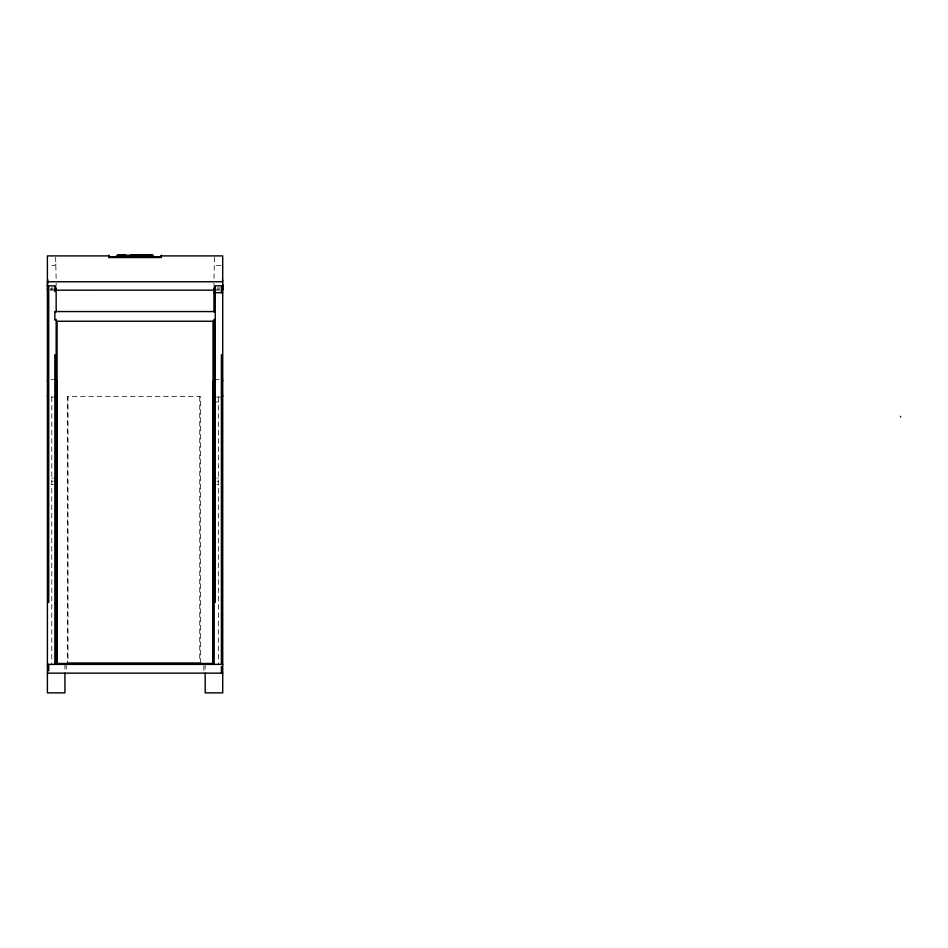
<?xml version="1.0" encoding="UTF-8"?>
<svg xmlns="http://www.w3.org/2000/svg" width="948" height="948" viewBox="0 0 948 948"><rect width="100%" height="100%" fill="white"/><g stroke="black" fill="none" stroke-linecap="round" stroke-linejoin="round"><path stroke-width="0.71" stroke-dasharray="4.74 3.56" d="M56.133 264.018L54.759 265.393L49.154 265.428M214.461 257.181L213.952 280.833M220.967 265.428L215.362 265.393L213.987 264.018M51.358 287.967L53.052 287.967M217.068 287.967L219.604 287.967M51.785 289.093L50.327 289.104L53.977 289.093M216.606 289.128L219.533 289.128M50.351 290.183L53.977 290.183M216.144 290.183L219.77 290.159M51.168 379.496L53.621 379.496M215.267 379.496L218.952 379.496M51.168 397.022L53.621 397.022M216.488 397.022L221.405 397.022M216.144 401.94L218.336 401.94M51.785 478.112L53.242 478.112M216.879 478.112L218.336 478.112M51.785 481.229L53.242 481.229M216.879 481.229L218.336 481.311M51.785 484.404L53.242 484.404M216.879 484.404L218.336 484.404M55.648 257.181L56.169 280.833M218.336 397.022L218.336 664.382M213.952 283.239L213.952 285.632M205.183 664.382L205.183 673.151M203.867 665.697L203.867 671.836M200.407 663.245L200.407 396.584L67.344 396.584L67.344 663.245M199.755 396.584L199.755 660.886M67.995 396.584L67.995 660.886M66.242 664.382L66.242 671.836M64.926 664.382L64.926 671.836M56.169 283.239L56.169 285.632M51.785 397.022L51.785 664.382"/><path stroke-width="1.42" d="M47.4 285.632L47.91 279.885M222.721 290.064L222.721 284.293M47.4 288.915L48.17 286.118M117.967 255.794L117.967 255.142L153.031 255.391L144.286 255.403L148.848 255.213M144.392 255.285L141.157 255.237L143.468 255.261M214.722 286.118L213.964 288.488L213.952 311.88M135.054 255.605C121.225 255.071 143.646 255.593 140.257 255.308M137.022 255.486L140.15 255.652M135.351 255.45L140.245 255.213L139.475 255.213M144.44 255.996L148.646 256.256M134.272 255.391L136.192 255.261M48.715 285.858L54.913 285.858L54.854 291.569M139.072 255.439L138.455 255.522M144.582 255.984L153.031 256.043L148.646 255.901M135.054 255.237L139.332 255.213M146.964 255.249L144.534 255.261M147.07 255.249L148.765 255.166M146.537 255.225L145.435 255.285M145.684 255.261L146.276 255.261M144.203 255.261L144.013 255.261A20.655 0.912 0.1 0 0 143.456 255.261M109.281 255.901L47.4 255.901L47.4 692.87L64.926 692.87L64.926 673.151M119.59 255.901L124.01 255.901M132.85 255.901L137.27 255.901M146.111 255.901L150.531 255.901M160.84 255.901L222.721 255.901L222.721 692.87L205.183 692.87L205.183 673.151M108.759 256.861L161.361 256.861M47.4 281.757L222.721 281.757M221.465 285.858L215.232 285.858L215.267 291.569M55.363 289.128L56.169 289.128M213.952 289.128L214.746 289.128M47.4 290.041L48.277 290.041M54.771 290.183L215.35 290.159M213.975 292.707L222.697 292.707M54.854 311.56L215.267 311.56M55.434 478.112L56.169 478.112M213.952 478.112L214.686 478.112M55.434 481.229L56.169 481.311M213.952 481.229L214.686 481.311M55.434 484.404L56.169 484.404M213.952 484.404L214.686 484.404M67.344 663.245L200.407 663.245M47.4 664.382L222.721 664.382M47.4 673.151L222.721 673.151M121.474 255.237L125.859 255.391L117.09 255.391L121.474 255.605M136.346 255.249L138.716 255.296M138.941 255.972L130.67 256.043L139.261 255.996M222.318 279.956L222.685 280.525M55.387 286.118L56.157 288.488L56.169 311.88M221.939 286.118L222.721 288.915M900.6 416.35L900.6 416.954M221.405 286.995L221.405 292.707M221.405 354.659L221.405 664.382M221.405 666.574L221.405 673.151M215.267 292.707L215.267 602.442M213.952 319.263L213.952 664.382M213.513 664.382L213.513 380.812L213.158 664.382M161.361 255.166L161.361 257.512L108.759 257.512L108.759 255.166M152.154 255.794L152.154 255.142L150.305 255.142L150.305 255.794M148.421 255.794L148.421 255.142L146.585 255.142L146.585 255.794M144.783 255.142L144.783 255.794M56.951 664.382L56.951 380.812L56.607 664.382M56.169 319.263L56.169 664.382M54.854 311.702L54.854 320.175M54.854 354.659L54.854 664.382M48.715 286.995L48.715 602.442M48.715 664.382L48.715 670.959M222.721 285.668A1.754 1.612 0 0 1 222.199 286.806M47.91 286.806A1.754 1.612 0 0 1 47.4 285.668M214.781 396.928A1.315 1.315 0 0 1 213.952 395.707M222.721 395.707A1.315 1.315 0 0 1 222.33 396.643M222.33 379.875A1.315 1.315 0 0 1 222.721 380.812M213.952 380.812A1.315 1.315 0 0 1 214.781 379.591M55.422 379.627A1.315 1.315 0 0 1 56.169 380.812M56.169 395.707A1.315 1.315 0 0 1 55.422 396.892M47.4 380.812A1.315 1.315 0 0 1 47.898 379.781M47.898 396.738A1.315 1.315 0 0 1 47.4 395.707M125.859 256.043L117.09 256.043L125.859 256.043M213.027 321.242L57.081 321.242L57.081 663.458L213.027 663.458L213.027 321.242M138.325 255.356A13.106 0.853 3.9 0 0 138.361 255.403"/></g></svg>
